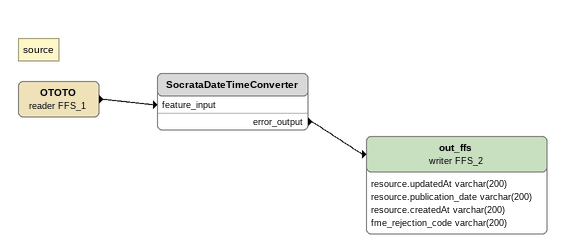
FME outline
Note: source
OTOTO (reader FFS_1)
    -> SocrataDateTimeConverter [feature_input]
SocrataDateTimeConverter
    error_output -> out_ffs (writer FFS_2)
out_ffs (writer FFS_2)
    attributes: resource.updatedAt varchar(200), resource.publication_date varchar(200), resource.createdAt varchar(200), fme_rejection_code varchar(200)
